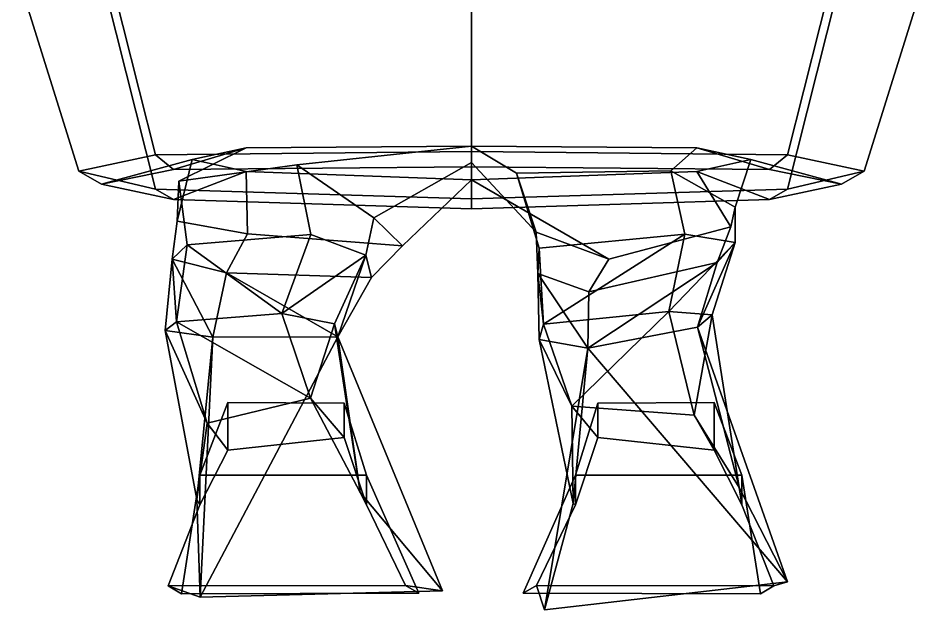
# Model space of a CAD drawing. Extents: x -242 to 239, y -158 to 324.
# Drawn here: x -130.1 to 126.6, y -157.6 to 10.1 of the extents above; entities that cross this region are included whole.
import ezdxf

# ---------------------------------------------------------------- set-up
doc = ezdxf.new("R2010")
doc.units = 0

msp = doc.modelspace()

# ---------------------------------------------------------------- linework, layer by layer
for points in [[(-1.757163, -27.733078, 119.11969), (-1.757164, 28.305023, 121.966995), (-105.119919, 26.375031, 87.204094), (-91.191017, -28.680298, 84.406723)], [(-1.757163, -27.733078, 119.11969), (87.676697, -28.680298, 84.406723), (101.605583, 26.375031, 87.204086), (-1.757164, 28.305023, 121.966995)], [(-105.119919, 26.375031, 87.204094), (-130.096008, 21.746475, 1.868833), (-112.909348, -33.308861, -0.928536), (-91.191017, -28.680298, 84.406723)], [(101.605583, 26.375031, 87.204086), (87.676697, -28.680298, 84.406723), (109.395035, -33.308861, -0.92854), (126.58168, 21.746475, 1.868828)], [(-112.909348, -33.308861, -0.928536), (-130.096008, 21.746475, 1.868833), (-105.119911, 16.706284, -91.05558), (-91.191017, -38.349052, -93.852951)], [(109.395035, -33.308861, -0.92854), (87.676704, -38.34906, -93.852959), (101.605591, 16.706268, -91.055588), (126.58168, 21.746475, 1.868828)], [(-91.191017, -38.349052, -93.852951), (-105.119911, 16.706284, -91.05558), (-1.757566, 14.871628, -125.812523), (-1.757158, -41.172653, -128.66127)], [(87.676704, -38.34906, -93.852959), (-1.757158, -41.172653, -128.66127), (-1.757566, 14.871628, -125.812523), (101.605591, 16.706268, -91.055588)], [(-86.078156, -32.779404, 75.631042), (-106.51828, -36.941986, -1.113135), (-80.833046, -29.955231, -0.758139), (-65.529968, -26.648666, 60.20388)], [(-1.757163, -27.733078, 119.11969), (-91.191017, -28.680298, 84.406723), (-86.078156, -32.779404, 75.631042), (-1.757163, -32.081024, 106.343376)], [(-1.757163, -32.081024, 106.343376), (-86.078156, -32.779404, 75.631042), (-65.529968, -26.648666, 60.20388), (-1.757163, -26.203751, 85.113449)], [(-65.529968, -26.648666, 60.20388), (-80.833046, -29.955231, -0.758139), (-85.07872, -47.429848, -9.734318), (-84.61676, -36.116013, 31.649246)], [(-1.757163, -26.203751, 85.113449), (-65.529968, -26.648666, 60.20388), (-84.61676, -36.116013, 31.649246), (-51.246716, -31.480461, 64.520523)], [(-1.757161, -30.884689, -1.187463), (-1.757163, -26.203751, 85.113449), (-51.246716, -31.480461, 64.520523), (-29.451082, -46.545593, 6.557928)], [(-1.757163, -26.203751, 85.113449), (10.951361, -33.870117, 54.097485), (54.629871, -33.216469, 41.640221), (62.015652, -26.648674, 60.203876)], [(-1.757163, -32.081024, 106.343376), (-1.757163, -26.203751, 85.113449), (62.015652, -26.648674, 60.203876), (82.563828, -32.779404, 75.631035)], [(16.593727, -50.614014, -8.422449), (10.951361, -33.870117, 54.097485), (-1.757163, -26.203751, 85.113449), (-1.757161, -30.884689, -1.187463)], [(-1.757163, -27.733078, 119.11969), (-1.757163, -32.081024, 106.343376), (82.563828, -32.779404, 75.631035), (87.676697, -28.680298, 84.406723)], [(62.015652, -26.648674, 60.203876), (54.629871, -33.216469, 41.640221), (72.919144, -43.532806, 5.106562), (77.318726, -29.955231, -0.758141)], [(82.563828, -32.779404, 75.631035), (62.015652, -26.648674, 60.203876), (77.318726, -29.955231, -0.758141), (103.003952, -36.941986, -1.11314)], [(-91.191017, -28.680298, 84.406723), (-112.909348, -33.308861, -0.928536), (-106.51828, -36.941986, -1.113135), (-86.078156, -32.779404, 75.631042)], [(-106.51828, -36.941986, -1.113135), (-86.078148, -41.335815, -82.120888), (-65.529968, -33.409798, -64.448837), (-80.833046, -29.955231, -0.758139)], [(-80.833046, -29.955231, -0.758139), (-65.529968, -33.409798, -64.448837), (-65.137711, -51.053886, -48.437717), (-85.07872, -47.429848, -9.734318)], [(77.318726, -29.955231, -0.758141), (72.919144, -43.532806, 5.106562), (71.640297, -49.046112, -39.511524), (62.015656, -33.409805, -64.448837)], [(103.003952, -36.941986, -1.11314), (77.318726, -29.955231, -0.758141), (62.015656, -33.409805, -64.448837), (82.563828, -41.335823, -82.120895)], [(87.676697, -28.680298, 84.406723), (82.563828, -32.779404, 75.631035), (103.003952, -36.941986, -1.11314), (109.395035, -33.308861, -0.92854)], [(-112.909348, -33.308861, -0.928536), (-91.191017, -38.349052, -93.852951), (-86.078148, -41.335815, -82.120888), (-106.51828, -36.941986, -1.113135)], [(-47.26643, -51.248291, 31.507542), (-51.246716, -31.480461, 64.520523), (-84.61676, -36.116013, 31.649246), (-82.266182, -54.196518, 7.310884)], [(-47.26643, -51.248291, 31.507542), (-31.705013, -57.051086, 8.844712), (-29.451082, -46.545593, 6.557928), (-51.246716, -31.480461, 64.520523)], [(-1.757159, -35.753204, -90.946747), (-1.757161, -30.884689, -1.187463), (-29.451082, -46.545593, 6.557928), (-21.278946, -54.461815, -58.690189)], [(16.593727, -50.614014, -8.422449), (-1.757161, -30.884689, -1.187463), (-1.757159, -35.753204, -90.946747), (37.12125, -58.223427, -70.751358)], [(17.424665, -55.113556, 18.043736), (58.65023, -51.127945, 20.472761), (54.629871, -33.216469, 41.640221), (10.951361, -33.870117, 54.097485)], [(58.65023, -51.127945, 20.472761), (72.858131, -53.455978, 6.706889), (72.919144, -43.532806, 5.106562), (54.629871, -33.216469, 41.640221)], [(109.395035, -33.308861, -0.92854), (103.003952, -36.941986, -1.11314), (82.563828, -41.335823, -82.120895), (87.676704, -38.34906, -93.852959)], [(-86.078148, -41.335815, -82.120888), (-1.757159, -43.974457, -112.931808), (-1.757159, -35.753204, -90.946747), (-65.529968, -33.409798, -64.448837)], [(-65.529968, -33.409798, -64.448837), (-1.757159, -35.753204, -90.946747), (-21.278946, -54.461815, -58.690189), (-65.137711, -51.053886, -48.437717)], [(62.015656, -33.409805, -64.448837), (71.640297, -49.046112, -39.511524), (37.12125, -58.223427, -70.751358), (-1.757159, -35.753204, -90.946747)], [(82.563828, -41.335823, -82.120895), (62.015656, -33.409805, -64.448837), (-1.757159, -35.753204, -90.946747), (-1.757159, -43.974457, -112.931808)], [(17.424665, -55.113556, 18.043736), (10.951361, -33.870117, 54.097485), (16.593727, -50.614014, -8.422449), (17.015068, -62.307487, -10.204374)], [(-91.191017, -38.349052, -93.852951), (-1.757158, -41.172653, -128.66127), (-1.757159, -43.974457, -112.931808), (-86.078148, -41.335815, -82.120888)], [(-82.266182, -54.196518, 7.310884), (-84.61676, -36.116013, 31.649246), (-85.07872, -47.429848, -9.734318), (-86.456932, -58.230087, -12.878283)], [(87.676704, -38.34906, -93.852959), (82.563828, -41.335823, -82.120895), (-1.757159, -43.974457, -112.931808), (-1.757158, -41.172653, -128.66127)], [(72.858131, -53.455978, 6.706889), (67.793335, -59.146118, -14.107515), (71.640297, -49.046112, -39.511524), (72.919144, -43.532806, 5.106562)], [(-86.456932, -58.230087, -12.878283), (-85.07872, -47.429848, -9.734318), (-65.137711, -51.053886, -48.437717), (-71.09819, -62.107216, -26.553921)], [(-31.705013, -57.051086, 8.844712), (-30.084909, -63.418602, -20.592159), (-21.278946, -54.461815, -58.690189), (-29.451082, -46.545593, 6.557928)], [(-55.430405, -73.587296, 44.968029), (-47.26643, -51.248291, 31.507542), (-82.266182, -54.196518, 7.310884)], [(-71.09819, -62.107216, -26.553921), (-65.137711, -51.053886, -48.437717), (-21.278946, -54.461815, -58.690189), (-30.084909, -63.418602, -20.592159)], [(-55.430405, -73.587296, 44.968029), (-31.705013, -57.051086, 8.844712), (-47.26643, -51.248291, 31.507542)], [(17.015068, -62.307487, -10.204374), (16.593727, -50.614014, -8.422449), (37.12125, -58.223427, -70.751358), (31.49098, -67.449203, -35.156685)], [(18.5917, -76.595161, 34.71442), (58.65023, -51.127945, 20.472761), (17.424665, -55.113556, 18.043736)], [(18.5917, -76.595161, 34.71442), (54.06031, -73.064041, 36.23571), (58.65023, -51.127945, 20.472761)], [(67.793335, -59.146118, -14.107515), (31.49098, -67.449203, -35.156685), (37.12125, -58.223427, -70.751358), (71.640297, -49.046112, -39.511524)], [(54.06031, -73.064041, 36.23571), (72.858131, -53.455978, 6.706889), (58.65023, -51.127945, 20.472761)], [(54.06031, -73.064041, 36.23571), (66.412621, -74.008186, 23.388948), (72.858131, -53.455978, 6.706889)], [(62.235603, -77.478172, 4.416835), (67.793335, -59.146118, -14.107515), (72.858131, -53.455978, 6.706889)], [(66.412621, -74.008186, 23.388948), (62.235603, -77.478172, 4.416835), (72.858131, -53.455978, 6.706889)], [(-85.25309, -75.997284, 23.682524), (-82.266182, -54.196518, 7.310884), (-86.456932, -58.230087, -12.878283)], [(-55.430405, -73.587296, 44.968029), (-82.266182, -54.196518, 7.310884), (-85.25309, -75.997284, 23.682524)], [(18.5917, -76.595161, 34.71442), (17.424665, -55.113556, 18.043736), (17.015068, -62.307487, -10.204374)], [(-85.25309, -75.997284, 23.682524), (-86.456932, -58.230087, -12.878283), (-88.512444, -78.394608, 5.382951)], [(-88.512444, -78.394608, 5.382951), (-86.456932, -58.230087, -12.878283), (-74.987892, -80.299683, -7.405187)], [(-74.987892, -80.299683, -7.405187), (-86.456932, -58.230087, -12.878283), (-71.09819, -62.107216, -26.553921)], [(-55.430405, -73.587296, 44.968029), (-40.534367, -76.551765, 24.399235), (-31.705013, -57.051086, 8.844712)], [(-40.534367, -76.551765, 24.399235), (-39.637787, -80.206367, -2.859215), (-31.705013, -57.051086, 8.844712)], [(-39.637787, -80.206367, -2.859215), (-30.084909, -63.418602, -20.592159), (-31.705013, -57.051086, 8.844712)], [(31.169071, -83.386131, -14.237695), (31.49098, -67.449203, -35.156685), (67.793335, -59.146118, -14.107515)], [(62.235603, -77.478172, 4.416835), (31.169071, -83.386131, -14.237695), (67.793335, -59.146118, -14.107515)], [(-74.987892, -80.299683, -7.405187), (-71.09819, -62.107216, -26.553921), (-39.637787, -80.206367, -2.859215)], [(-39.637787, -80.206367, -2.859215), (-71.09819, -62.107216, -26.553921), (-30.084909, -63.418602, -20.592159)], [(18.5917, -76.595161, 34.71442), (17.015068, -62.307487, -10.204374), (17.431627, -80.956924, 8.536163)], [(31.169071, -83.386131, -14.237695), (17.015068, -62.307487, -10.204374), (31.49098, -67.449203, -35.156685)], [(17.431627, -80.956924, 8.536163), (17.015068, -62.307487, -10.204374), (31.169071, -83.386131, -14.237695)], [(-47.34264, -97.628731, 26.202164), (-55.430405, -73.587296, 44.968029), (-85.25309, -75.997284, 23.682524)], [(-47.34264, -97.628731, 26.202164), (-40.534367, -76.551765, 24.399235), (-55.430405, -73.587296, 44.968029)], [(26.650753, -99.888336, 18.237461), (54.06031, -73.064041, 36.23571), (18.5917, -76.595161, 34.71442)], [(61.275032, -102.451042, 15.984209), (54.06031, -73.064041, 36.23571), (26.650753, -99.888336, 18.237461)], [(61.275032, -102.451042, 15.984209), (66.412621, -74.008186, 23.388948), (54.06031, -73.064041, 36.23571)], [(74.010643, -122.872536, -0.211017), (66.412621, -74.008186, 23.388948), (61.275032, -102.451042, 15.984209)], [(74.010643, -122.872536, -0.211017), (62.235603, -77.478172, 4.416835), (66.412621, -74.008186, 23.388948)], [(-76.541367, -104.709267, 6.627674), (-85.25309, -75.997284, 23.682524), (-88.512444, -78.394608, 5.382951)], [(-76.541367, -104.709267, 6.627674), (-47.34264, -97.628731, 26.202164), (-85.25309, -75.997284, 23.682524)], [(-33.314526, -124.286804, 0.417171), (-40.534367, -76.551765, 24.399235), (-47.34264, -97.628731, 26.202164)], [(-33.314526, -124.286804, 0.417171), (-39.637787, -80.206367, -2.859215), (-40.534367, -76.551765, 24.399235)], [(26.650753, -99.888336, 18.237461), (18.5917, -76.595161, 34.71442), (17.431627, -80.956924, 8.536163)], [(-79.489822, -126.269394, -13.783319), (-76.541367, -104.709267, 6.627674), (-88.512444, -78.394608, 5.382951)], [(-79.489822, -126.269394, -13.783319), (-88.512444, -78.394608, 5.382951), (-74.987892, -80.299683, -7.405187)], [(87.706421, -149.657394, -26.510845), (31.169071, -83.386131, -14.237695), (62.235603, -77.478172, 4.416835)], [(87.706421, -149.657394, -26.510845), (62.235603, -77.478172, 4.416835), (74.010643, -122.872536, -0.211017)], [(-78.557442, -154.00029, -43.470371), (-79.489822, -126.269394, -13.783319), (-74.987892, -80.299683, -7.405187)], [(-78.557442, -154.00029, -43.470371), (-74.987892, -80.299683, -7.405187), (-39.637787, -80.206367, -2.859215)], [(-9.966776, -152.209641, -24.402647), (-78.557442, -154.00029, -43.470371), (-39.637787, -80.206367, -2.859215)], [(-9.966776, -152.209641, -24.402647), (-39.637787, -80.206367, -2.859215), (-33.314526, -124.286804, 0.417171)], [(27.05072, -127.463249, -11.338812), (26.650753, -99.888336, 18.237461), (17.431627, -80.956924, 8.536163)], [(27.05072, -127.463249, -11.338812), (17.431627, -80.956924, 8.536163), (31.169071, -83.386131, -14.237695)], [(18.895451, -157.561691, -44.816471), (27.05072, -127.463249, -11.338812), (31.169071, -83.386131, -14.237695)], [(18.895451, -157.561691, -44.816471), (31.169071, -83.386131, -14.237695), (87.706421, -149.657394, -26.510845)], [(-31.473774, -119.444244, 102.617195), (-37.787899, -98.998032, 87.801697), (-70.777412, -98.812729, 87.801697), (-78.613716, -119.444244, 102.617195)], [(-78.613716, -119.444244, 102.617195), (-70.777412, -98.812729, 87.801697), (-70.777412, -112.334427, 35.947453), (-78.613716, -127.827744, 43.725594)], [(-47.34264, -97.628731, 26.202164), (-76.541367, -104.709267, 6.627674), (-70.777412, -112.334427, 35.947453), (-37.787899, -108.736435, 35.947453)], [(-37.787899, -98.998032, 87.801697), (-37.787899, -108.736435, 35.947453), (-70.777412, -112.334427, 35.947453), (-70.777412, -98.812729, 87.801697)], [(-33.314526, -124.286804, 0.417171), (-47.34264, -97.628731, 26.202164), (-37.787899, -108.736435, 35.947453), (-31.473774, -127.827744, 43.725594)], [(-31.473774, -119.444244, 102.617195), (-31.473774, -127.827744, 43.725594), (-37.787899, -108.736435, 35.947453), (-37.787899, -98.998032, 87.801697)], [(27.05072, -127.463249, -11.338812), (27.673773, -127.827744, 43.725594), (33.987896, -108.736435, 35.947453), (26.650753, -99.888336, 18.237461)], [(26.650753, -99.888336, 18.237461), (33.987896, -108.736435, 35.947453), (66.977409, -112.334427, 35.947453), (61.275032, -102.451042, 15.984209)], [(27.673773, -119.444244, 102.617195), (74.813721, -119.444244, 102.617195), (66.977409, -98.812729, 87.801697), (33.987896, -98.998032, 87.801697)], [(27.673773, -119.444244, 102.617195), (33.987896, -98.998032, 87.801697), (33.987896, -108.736435, 35.947453), (27.673773, -127.827744, 43.725594)], [(33.987896, -98.998032, 87.801697), (66.977409, -98.812729, 87.801697), (66.977409, -112.334427, 35.947453), (33.987896, -108.736435, 35.947453)], [(74.813721, -119.444244, 102.617195), (74.813721, -127.827744, 43.725594), (66.977409, -112.334427, 35.947453), (66.977409, -98.812729, 87.801697)], [(74.010643, -122.872536, -0.211017), (61.275032, -102.451042, 15.984209), (66.977409, -112.334427, 35.947453), (74.813721, -127.827744, 43.725594)], [(-79.489822, -126.269394, -13.783319), (-78.613716, -127.827744, 43.725594), (-70.777412, -112.334427, 35.947453), (-76.541367, -104.709267, 6.627674)], [(-83.890282, -153.02951, 102.617195), (-78.613716, -119.444244, 102.617195), (-78.613716, -127.827744, 43.725594), (-87.594154, -150.723206, 36.317848)], [(-16.70689, -152.844193, 102.617195), (-31.473774, -119.444244, 102.617195), (-78.613716, -119.444244, 102.617195), (-83.890282, -153.02951, 102.617195)], [(-16.70689, -152.844193, 102.617195), (-20.410763, -150.61731, 32.613968), (-31.473774, -127.827744, 43.725594), (-31.473774, -119.444244, 102.617195)], [(12.906889, -152.844193, 102.617195), (80.090286, -153.02951, 102.617195), (74.813721, -119.444244, 102.617195), (27.673773, -119.444244, 102.617195)], [(12.906889, -152.844193, 102.617195), (27.673773, -119.444244, 102.617195), (27.673773, -127.827744, 43.725594), (16.610764, -150.61731, 32.613968)], [(80.090286, -153.02951, 102.617195), (83.794151, -150.723206, 36.317848), (74.813721, -127.827744, 43.725594), (74.813721, -119.444244, 102.617195)], [(87.706421, -149.657394, -26.510845), (74.010643, -122.872536, -0.211017), (74.813721, -127.827744, 43.725594), (83.794151, -150.723206, 36.317848)], [(-9.966776, -152.209641, -24.402647), (-33.314526, -124.286804, 0.417171), (-31.473774, -127.827744, 43.725594), (-20.410763, -150.61731, 32.613968)], [(-78.557442, -154.00029, -43.470371), (-87.594154, -150.723206, 36.317848), (-78.613716, -127.827744, 43.725594), (-79.489822, -126.269394, -13.783319)], [(18.895451, -157.561691, -44.816471), (16.610764, -150.61731, 32.613968), (27.673773, -127.827744, 43.725594), (27.05072, -127.463249, -11.338812)], [(-78.557442, -154.00029, -43.470371), (-9.966776, -152.209641, -24.402647), (-20.410763, -150.61731, 32.613968), (-87.594154, -150.723206, 36.317848)], [(-83.890282, -153.02951, 102.617195), (-87.594154, -150.723206, 36.317848), (-20.410763, -150.61731, 32.613968), (-16.70689, -152.844193, 102.617195)], [(80.090286, -153.02951, 102.617195), (12.906889, -152.844193, 102.617195), (16.610764, -150.61731, 32.613968), (83.794151, -150.723206, 36.317848)], [(87.706421, -149.657394, -26.510845), (83.794151, -150.723206, 36.317848), (16.610764, -150.61731, 32.613968), (18.895451, -157.561691, -44.816471)]]:
    msp.add_3dface(points)

doc.saveas('drawing.dxf')
